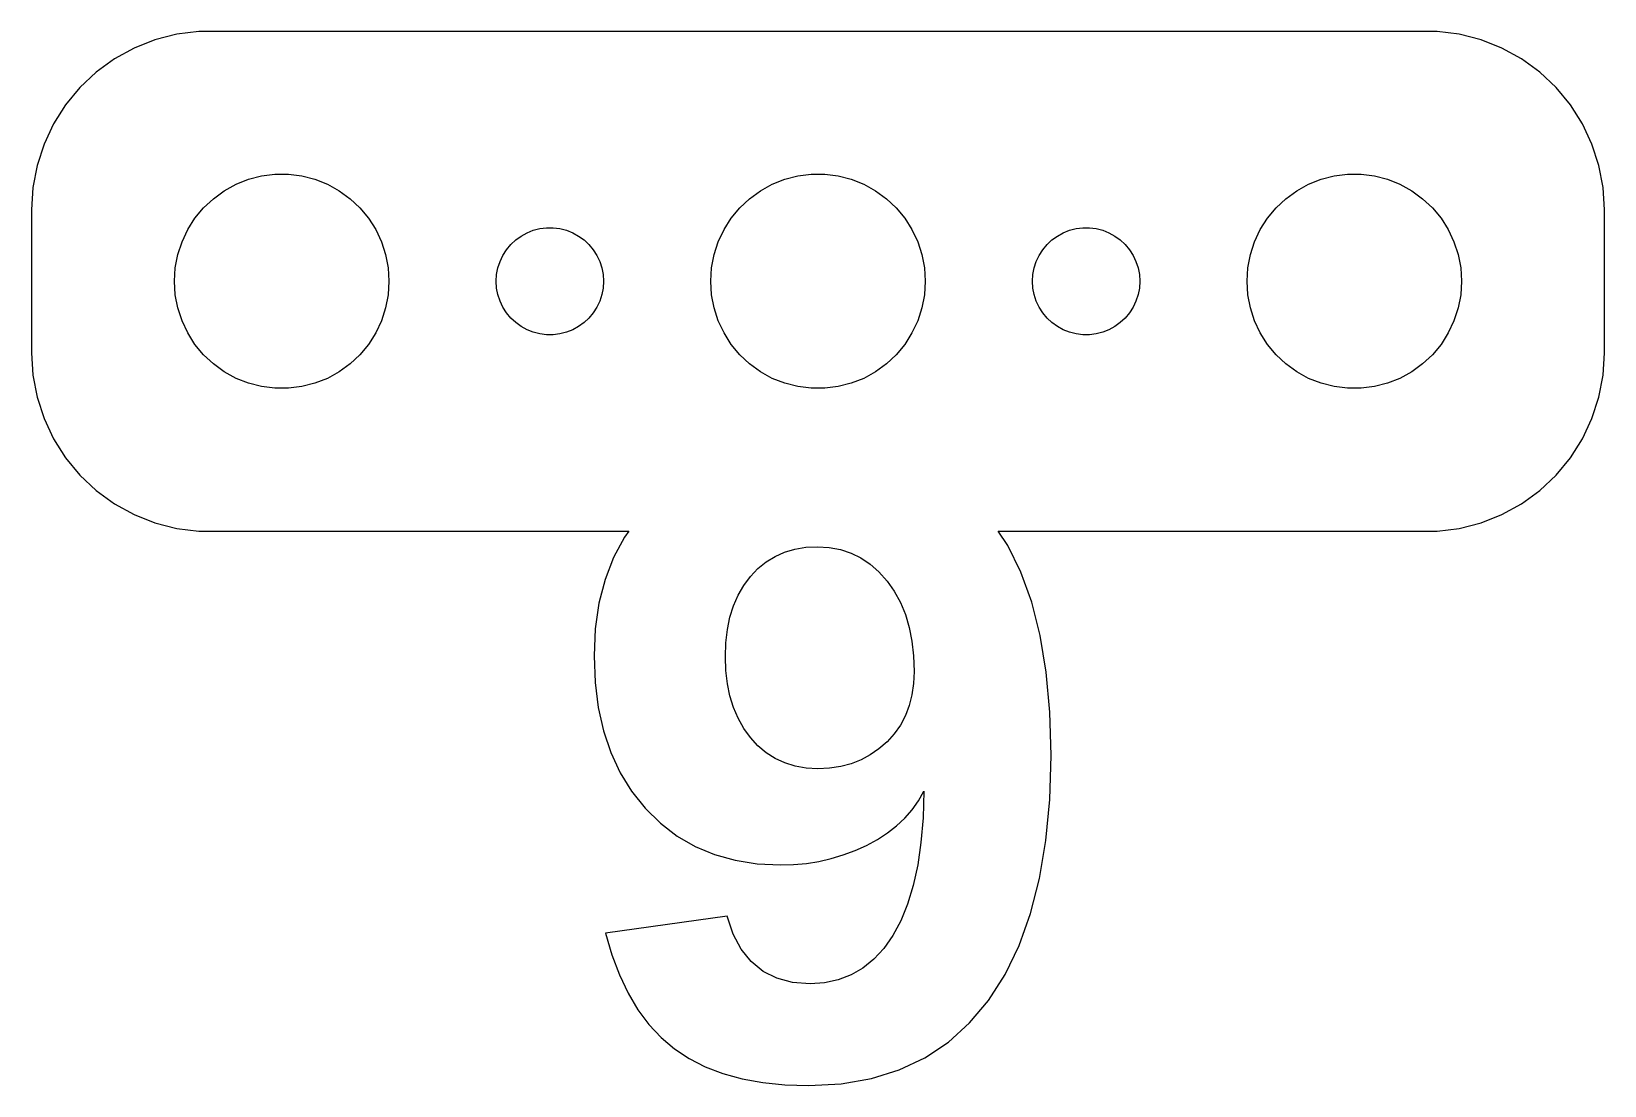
# Model space of a CAD drawing. Header units: metres. Extents: x -22 to 22, y -22.5 to 7.
import ezdxf

# ---------------------------------------------------------------- set-up
doc = ezdxf.new("R2010")
doc.units = ezdxf.units.M

msp = doc.modelspace()

# ---------------------------------------------------------------- linework, layer by layer
for p, q in [((-18.5451, 6.75528), (-19.1289, 6.52412)), ((-17.9369, 6.91142), (-18.5451, 6.75528)), ((-17.3139, 6.99013), (-17.9369, 6.91142)), ((17.3139, 6.99013), (-17.3139, 6.99013)), ((17.9369, 6.91142), (17.3139, 6.99013)), ((18.5451, 6.75528), (17.9369, 6.91142)), ((19.1289, 6.52412), (18.5451, 6.75528)), ((-19.6791, 6.22163), (-20.1871, 5.85255)), ((-19.1289, 6.52412), (-19.6791, 6.22163)), ((19.6791, 6.22163), (19.1289, 6.52412)), ((20.1871, 5.85255), (19.6791, 6.22163)), ((-20.1871, 5.85255), (-20.6448, 5.42273)), ((20.6448, 5.42273), (20.1871, 5.85255)), ((-20.6448, 5.42273), (-21.0451, 4.93892)), ((21.0451, 4.93892), (20.6448, 5.42273)), ((-21.0451, 4.93892), (-21.3815, 4.40877)), ((21.3815, 4.40877), (21.0451, 4.93892)), ((-21.3815, 4.40877), (-21.6489, 3.84062)), ((21.6489, 3.84062), (21.3815, 4.40877)), ((-21.6489, 3.84062), (-21.8429, 3.24344)), ((21.8429, 3.24344), (21.6489, 3.84062)), ((-21.8429, 3.24344), (-21.9606, 2.62666)), ((21.9606, 2.62666), (21.8429, 3.24344)), ((-16.6075, 2.53297), (-16.2773, 2.71448)), ((-16.2773, 2.71448), (-15.927, 2.85316)), ((-15.927, 2.85316), (-15.5621, 2.94685)), ((-15.5621, 2.94685), (-15.1884, 2.99408)), ((-15.1884, 2.99408), (-14.8116, 2.99408)), ((-14.8116, 2.99408), (-14.4379, 2.94685)), ((-14.4379, 2.94685), (-14.0729, 2.85316)), ((-14.0729, 2.85316), (-13.7227, 2.71448)), ((-13.7227, 2.71448), (-13.3925, 2.53297)), ((-1.60747, 2.53297), (-1.27733, 2.71448)), ((-1.27733, 2.71448), (-0.927048, 2.85316)), ((-0.927048, 2.85316), (-0.562134, 2.94685)), ((-0.562134, 2.94685), (-0.18837, 2.99408)), ((-0.18837, 2.99408), (0.18837, 2.99408)), ((0.18837, 2.99408), (0.562134, 2.94685)), ((0.562134, 2.94685), (0.927048, 2.85316)), ((0.927048, 2.85316), (1.27733, 2.71448)), ((1.27733, 2.71448), (1.60747, 2.53297)), ((13.3925, 2.53297), (13.7227, 2.71448)), ((13.7227, 2.71448), (14.0729, 2.85316)), ((14.0729, 2.85316), (14.4379, 2.94685)), ((14.4379, 2.94685), (14.8116, 2.99408)), ((14.8116, 2.99408), (15.1884, 2.99408)), ((15.1884, 2.99408), (15.5621, 2.94685)), ((15.5621, 2.94685), (15.927, 2.85316)), ((15.927, 2.85316), (16.2773, 2.71448)), ((16.2773, 2.71448), (16.6075, 2.53297)), ((-21.9606, 2.62666), (-22, 2)), ((-17.1869, 2.05363), (-16.9123, 2.31154)), ((-16.9123, 2.31154), (-16.6075, 2.53297)), ((-13.3925, 2.53297), (-13.0877, 2.31154)), ((-13.0877, 2.31154), (-12.8131, 2.05363)), ((-2.1869, 2.05363), (-1.91226, 2.31154)), ((-1.91226, 2.31154), (-1.60747, 2.53297)), ((1.60747, 2.53297), (1.91226, 2.31154)), ((1.91226, 2.31154), (2.1869, 2.05363)), ((12.8131, 2.05363), (13.0877, 2.31154)), ((13.0877, 2.31154), (13.3925, 2.53297)), ((16.6075, 2.53297), (16.9123, 2.31154)), ((16.9123, 2.31154), (17.1869, 2.05363)), ((22, 2), (21.9606, 2.62666)), ((-22, 2), (-22, -2)), ((-17.6289, 1.44525), (-17.427, 1.76335)), ((-17.427, 1.76335), (-17.1869, 2.05363)), ((-12.8131, 2.05363), (-12.5729, 1.76335)), ((-12.5729, 1.76335), (-12.3711, 1.44525)), ((-2.62891, 1.44525), (-2.42705, 1.76335)), ((-2.42705, 1.76335), (-2.1869, 2.05363)), ((2.1869, 2.05363), (2.42705, 1.76335)), ((2.42705, 1.76335), (2.62891, 1.44525)), ((12.3711, 1.44525), (12.5729, 1.76335)), ((12.5729, 1.76335), (12.8131, 2.05363)), ((17.1869, 2.05363), (17.427, 1.76335)), ((17.427, 1.76335), (17.6289, 1.44525)), ((22, -2), (22, 2)), ((-17.7893, 1.10437), (-17.6289, 1.44525)), ((-12.3711, 1.44525), (-12.2107, 1.10437)), ((-8.30373, 1.26648), (-8.13866, 1.35724)), ((-8.13866, 1.35724), (-7.96352, 1.42657)), ((-7.96352, 1.42657), (-7.78107, 1.47342)), ((-7.78107, 1.47342), (-7.59418, 1.49704)), ((-7.59418, 1.49704), (-7.40581, 1.49704)), ((-7.40581, 1.49704), (-7.21892, 1.47342)), ((-7.21892, 1.47342), (-7.03647, 1.42657)), ((-7.03647, 1.42657), (-6.86133, 1.35724)), ((-6.86133, 1.35724), (-6.69626, 1.26648)), ((-2.78932, 1.10437), (-2.62891, 1.44525)), ((2.62891, 1.44525), (2.78932, 1.10437)), ((6.69626, 1.26648), (6.86133, 1.35724)), ((6.86133, 1.35724), (7.03647, 1.42657)), ((7.03647, 1.42657), (7.21892, 1.47342)), ((7.21892, 1.47342), (7.40581, 1.49704)), ((7.40581, 1.49704), (7.59418, 1.49704)), ((7.59418, 1.49704), (7.78107, 1.47342)), ((7.78107, 1.47342), (7.96352, 1.42657)), ((7.96352, 1.42657), (8.13866, 1.35724)), ((8.13866, 1.35724), (8.30373, 1.26648)), ((12.2107, 1.10437), (12.3711, 1.44525)), ((17.6289, 1.44525), (17.7893, 1.10437)), ((-17.9057, 0.746063), (-17.7893, 1.10437)), ((-12.2107, 1.10437), (-12.0942, 0.746063)), ((-8.81445, 0.722626), (-8.71352, 0.881668)), ((-8.71352, 0.881668), (-8.59344, 1.02681)), ((-8.59344, 1.02681), (-8.45613, 1.15576)), ((-8.45613, 1.15576), (-8.30373, 1.26648)), ((-6.69626, 1.26648), (-6.54385, 1.15576)), ((-6.54385, 1.15576), (-6.40654, 1.02681)), ((-6.40654, 1.02681), (-6.28647, 0.881668)), ((-6.28647, 0.881668), (-6.18553, 0.722626)), ((-2.90575, 0.746063), (-2.78932, 1.10437)), ((2.78932, 1.10437), (2.90575, 0.746063)), ((6.18553, 0.722626), (6.28647, 0.881668)), ((6.28647, 0.881668), (6.40654, 1.02681)), ((6.40654, 1.02681), (6.54385, 1.15576)), ((6.54385, 1.15576), (6.69626, 1.26648)), ((8.30373, 1.26648), (8.45613, 1.15576)), ((8.45613, 1.15576), (8.59344, 1.02681)), ((8.59344, 1.02681), (8.71352, 0.881668)), ((8.71352, 0.881668), (8.81445, 0.722626)), ((12.0942, 0.746063), (12.2107, 1.10437)), ((17.7893, 1.10437), (17.9057, 0.746063)), ((-17.9763, 0.375992), (-17.9057, 0.746063)), ((-12.0942, 0.746063), (-12.0237, 0.375992)), ((-8.95287, 0.373032), (-8.89465, 0.552185)), ((-8.89465, 0.552185), (-8.81445, 0.722626)), ((-6.18553, 0.722626), (-6.10533, 0.552185)), ((-6.10533, 0.552185), (-6.04712, 0.373032)), ((-2.97633, 0.375992), (-2.90575, 0.746063)), ((2.90575, 0.746063), (2.97633, 0.375992)), ((6.04712, 0.373032), (6.10533, 0.552185)), ((6.10533, 0.552185), (6.18553, 0.722626)), ((8.81445, 0.722626), (8.89465, 0.552185)), ((8.89465, 0.552185), (8.95287, 0.373032)), ((12.0237, 0.375992), (12.0942, 0.746063)), ((17.9057, 0.746063), (17.9763, 0.375992)), ((-18, 0), (-17.9763, 0.375992)), ((-17.9763, -0.375992), (-18, 0)), ((-12.0237, 0.375992), (-12, 0)), ((-12, 0), (-12.0237, -0.375992)), ((-9, 0), (-8.98816, 0.187988)), ((-8.98816, -0.187988), (-9, 0)), ((-8.98816, 0.187988), (-8.95287, 0.373032)), ((-6.04712, 0.373032), (-6.01183, 0.187988)), ((-6.01183, 0.187988), (-6, 0)), ((-6, 0), (-6.01183, -0.187988)), ((-3, 0), (-2.97633, 0.375992)), ((-2.97633, -0.375992), (-3, 0)), ((2.97633, 0.375992), (3, 0)), ((3, 0), (2.97633, -0.375992)), ((6, 0), (6.01183, 0.187988)), ((6.01183, -0.187988), (6, 0)), ((6.01183, 0.187988), (6.04712, 0.373032)), ((8.95287, 0.373032), (8.98816, 0.187988)), ((8.98816, 0.187988), (9, 0)), ((9, 0), (8.98816, -0.187988)), ((12, 0), (12.0237, 0.375992)), ((12.0237, -0.375992), (12, 0)), ((17.9763, 0.375992), (18, 0)), ((18, 0), (17.9763, -0.375992)), ((-17.9057, -0.746063), (-17.9763, -0.375992)), ((-12.0237, -0.375992), (-12.0942, -0.746063)), ((-8.95287, -0.373032), (-8.98816, -0.187988)), ((-8.89465, -0.552185), (-8.95287, -0.373032)), ((-6.04712, -0.373032), (-6.10533, -0.552185)), ((-6.01183, -0.187988), (-6.04712, -0.373032)), ((-2.90575, -0.746063), (-2.97633, -0.375992)), ((2.97633, -0.375992), (2.90575, -0.746063)), ((6.04712, -0.373032), (6.01183, -0.187988)), ((6.10533, -0.552185), (6.04712, -0.373032)), ((8.95287, -0.373032), (8.89465, -0.552185)), ((8.98816, -0.187988), (8.95287, -0.373032)), ((12.0942, -0.746063), (12.0237, -0.375992)), ((17.9763, -0.375992), (17.9057, -0.746063)), ((-17.7893, -1.10437), (-17.9057, -0.746063)), ((-12.0942, -0.746063), (-12.2107, -1.10437)), ((-8.81445, -0.722626), (-8.89465, -0.552185)), ((-8.71352, -0.881668), (-8.81445, -0.722626)), ((-6.18553, -0.722626), (-6.28647, -0.881668)), ((-6.10533, -0.552185), (-6.18553, -0.722626)), ((-2.78932, -1.10437), (-2.90575, -0.746063)), ((2.90575, -0.746063), (2.78932, -1.10437)), ((6.18553, -0.722626), (6.10533, -0.552185)), ((6.28647, -0.881668), (6.18553, -0.722626)), ((8.81445, -0.722626), (8.71352, -0.881668)), ((8.89465, -0.552185), (8.81445, -0.722626)), ((12.2107, -1.10437), (12.0942, -0.746063)), ((17.9057, -0.746063), (17.7893, -1.10437)), ((-17.6289, -1.44525), (-17.7893, -1.10437)), ((-12.2107, -1.10437), (-12.3711, -1.44525)), ((-8.59344, -1.02681), (-8.71352, -0.881668)), ((-8.45613, -1.15576), (-8.59344, -1.02681)), ((-8.30373, -1.26648), (-8.45613, -1.15576)), ((-8.13866, -1.35724), (-8.30373, -1.26648)), ((-6.69626, -1.26648), (-6.86133, -1.35724)), ((-6.54385, -1.15576), (-6.69626, -1.26648)), ((-6.40654, -1.02681), (-6.54385, -1.15576)), ((-6.28647, -0.881668), (-6.40654, -1.02681)), ((-2.62891, -1.44525), (-2.78932, -1.10437)), ((2.78932, -1.10437), (2.62891, -1.44525)), ((6.40654, -1.02681), (6.28647, -0.881668)), ((6.54385, -1.15576), (6.40654, -1.02681)), ((6.69626, -1.26648), (6.54385, -1.15576)), ((6.86133, -1.35724), (6.69626, -1.26648)), ((8.30373, -1.26648), (8.13866, -1.35724)), ((8.45613, -1.15576), (8.30373, -1.26648)), ((8.59344, -1.02681), (8.45613, -1.15576)), ((8.71352, -0.881668), (8.59344, -1.02681)), ((12.3711, -1.44525), (12.2107, -1.10437)), ((17.7893, -1.10437), (17.6289, -1.44525)), ((-17.427, -1.76335), (-17.6289, -1.44525)), ((-12.3711, -1.44525), (-12.5729, -1.76335)), ((-7.96352, -1.42657), (-8.13866, -1.35724)), ((-7.78107, -1.47342), (-7.96352, -1.42657)), ((-7.59418, -1.49704), (-7.78107, -1.47342)), ((-7.40581, -1.49704), (-7.59418, -1.49704)), ((-7.21892, -1.47342), (-7.40581, -1.49704)), ((-7.03647, -1.42657), (-7.21892, -1.47342)), ((-6.86133, -1.35724), (-7.03647, -1.42657)), ((-2.42705, -1.76335), (-2.62891, -1.44525)), ((2.62891, -1.44525), (2.42705, -1.76335)), ((7.03647, -1.42657), (6.86133, -1.35724)), ((7.21892, -1.47342), (7.03647, -1.42657)), ((7.40581, -1.49704), (7.21892, -1.47342)), ((7.59418, -1.49704), (7.40581, -1.49704)), ((7.78107, -1.47342), (7.59418, -1.49704)), ((7.96352, -1.42657), (7.78107, -1.47342)), ((8.13866, -1.35724), (7.96352, -1.42657)), ((12.5729, -1.76335), (12.3711, -1.44525)), ((17.6289, -1.44525), (17.427, -1.76335)), ((-22, -2), (-21.9606, -2.62666)), ((-17.1869, -2.05363), (-17.427, -1.76335)), ((-16.9123, -2.31154), (-17.1869, -2.05363)), ((-12.8131, -2.05363), (-13.0877, -2.31154)), ((-12.5729, -1.76335), (-12.8131, -2.05363)), ((-2.1869, -2.05363), (-2.42705, -1.76335)), ((-1.91226, -2.31154), (-2.1869, -2.05363)), ((2.1869, -2.05363), (1.91226, -2.31154)), ((2.42705, -1.76335), (2.1869, -2.05363)), ((12.8131, -2.05363), (12.5729, -1.76335)), ((13.0877, -2.31154), (12.8131, -2.05363)), ((17.1869, -2.05363), (16.9123, -2.31154)), ((17.427, -1.76335), (17.1869, -2.05363)), ((21.9606, -2.62666), (22, -2)), ((-21.9606, -2.62666), (-21.8429, -3.24344)), ((-16.6075, -2.53297), (-16.9123, -2.31154)), ((-16.2773, -2.71448), (-16.6075, -2.53297)), ((-13.3925, -2.53297), (-13.7227, -2.71448)), ((-13.0877, -2.31154), (-13.3925, -2.53297)), ((-1.60747, -2.53297), (-1.91226, -2.31154)), ((-1.27733, -2.71448), (-1.60747, -2.53297)), ((1.60747, -2.53297), (1.27733, -2.71448)), ((1.91226, -2.31154), (1.60747, -2.53297)), ((13.3925, -2.53297), (13.0877, -2.31154)), ((13.7227, -2.71448), (13.3925, -2.53297)), ((16.6075, -2.53297), (16.2773, -2.71448)), ((16.9123, -2.31154), (16.6075, -2.53297)), ((21.8429, -3.24344), (21.9606, -2.62666)), ((-15.927, -2.85316), (-16.2773, -2.71448)), ((-15.5621, -2.94685), (-15.927, -2.85316)), ((-15.1884, -2.99408), (-15.5621, -2.94685)), ((-14.8116, -2.99408), (-15.1884, -2.99408)), ((-14.4379, -2.94685), (-14.8116, -2.99408)), ((-14.0729, -2.85316), (-14.4379, -2.94685)), ((-13.7227, -2.71448), (-14.0729, -2.85316)), ((-0.927048, -2.85316), (-1.27733, -2.71448)), ((-0.562134, -2.94685), (-0.927048, -2.85316)), ((-0.18837, -2.99408), (-0.562134, -2.94685)), ((0.18837, -2.99408), (-0.18837, -2.99408)), ((0.562134, -2.94685), (0.18837, -2.99408)), ((0.927048, -2.85316), (0.562134, -2.94685)), ((1.27733, -2.71448), (0.927048, -2.85316)), ((14.0729, -2.85316), (13.7227, -2.71448)), ((14.4379, -2.94685), (14.0729, -2.85316)), ((14.8116, -2.99408), (14.4379, -2.94685)), ((15.1884, -2.99408), (14.8116, -2.99408)), ((15.5621, -2.94685), (15.1884, -2.99408)), ((15.927, -2.85316), (15.5621, -2.94685)), ((16.2773, -2.71448), (15.927, -2.85316)), ((-21.8429, -3.24344), (-21.6489, -3.84062)), ((21.6489, -3.84062), (21.8429, -3.24344)), ((-21.6489, -3.84062), (-21.3815, -4.40877)), ((21.3815, -4.40877), (21.6489, -3.84062)), ((-21.3815, -4.40877), (-21.0451, -4.93892)), ((21.0451, -4.93892), (21.3815, -4.40877)), ((-21.0451, -4.93892), (-20.6448, -5.42273)), ((20.6448, -5.42273), (21.0451, -4.93892)), ((-20.6448, -5.42273), (-20.1871, -5.85255)), ((20.1871, -5.85255), (20.6448, -5.42273)), ((-20.1871, -5.85255), (-19.6791, -6.22163)), ((19.6791, -6.22163), (20.1871, -5.85255)), ((-19.6791, -6.22163), (-19.1289, -6.52412)), ((-19.1289, -6.52412), (-18.5451, -6.75528)), ((18.5451, -6.75528), (19.1289, -6.52412)), ((19.1289, -6.52412), (19.6791, -6.22163)), ((-18.5451, -6.75528), (-17.9369, -6.91142)), ((-17.9369, -6.91142), (-17.3139, -6.99013)), ((-17.3139, -6.99013), (-5.28873, -6.99013)), ((-5.28873, -6.99013), (-5.40898, -7.15672)), ((5.30614, -7.38686), (5.04196, -6.99013)), ((5.04196, -6.99013), (17.3139, -6.99013)), ((17.3139, -6.99013), (17.9369, -6.91142)), ((17.9369, -6.91142), (18.5451, -6.75528)), ((-5.40898, -7.15672), (-5.7166, -7.72546)), ((-0.646179, -7.49338), (-0.339981, -7.44249)), ((-0.339981, -7.44249), (-0.014587, -7.42554)), ((-0.014587, -7.42554), (0.315369, -7.44511)), ((0.315369, -7.44511), (0.627975, -7.50389)), ((5.67636, -8.136), (5.30614, -7.38686)), ((-5.7166, -7.72546), (-5.95587, -8.34207)), ((-1.67908, -8.0361), (-1.44965, -7.84955)), ((-1.44965, -7.84955), (-1.20102, -7.6969)), ((-1.20102, -7.6969), (-0.933197, -7.57817)), ((-0.933197, -7.57817), (-0.646179, -7.49338)), ((0.627975, -7.50389), (0.923248, -7.60184)), ((0.923248, -7.60184), (1.20116, -7.73897)), ((1.20116, -7.73897), (1.46173, -7.91527)), ((1.46173, -7.91527), (1.70494, -8.13075)), ((-5.95587, -8.34207), (-6.12677, -9.00653)), ((-2.07562, -8.50595), (-1.88931, -8.25659)), ((-1.88931, -8.25659), (-1.67908, -8.0361)), ((1.70494, -8.13075), (1.93082, -8.38541)), ((5.97928, -8.97717), (5.67636, -8.136)), ((-2.36224, -9.07649), (-2.23326, -8.77925)), ((-2.23326, -8.77925), (-2.07562, -8.50595)), ((1.93082, -8.38541), (2.13249, -8.67215)), ((2.13249, -8.67215), (2.30315, -8.98387)), ((-6.12677, -9.00653), (-6.22931, -9.71884)), ((-2.46257, -9.39767), (-2.36224, -9.07649)), ((2.30315, -8.98387), (2.44278, -9.32057)), ((6.21487, -9.91037), (5.97928, -8.97717)), ((-2.53423, -9.7428), (-2.46257, -9.39767)), ((2.44278, -9.32057), (2.55138, -9.68225)), ((-6.22931, -9.71884), (-6.26349, -10.479)), ((-2.59155, -10.5049), (-2.57722, -10.1119)), ((-2.57722, -10.1119), (-2.53423, -9.7428)), ((2.55138, -9.68225), (2.62895, -10.0689)), ((2.62895, -10.0689), (2.67549, -10.4805)), ((6.38316, -10.9356), (6.21487, -9.91037)), ((-6.26349, -10.479), (-6.2343, -11.2224)), ((-2.57722, -10.8918), (-2.59155, -10.5049)), ((2.67549, -10.4805), (2.69101, -10.9172)), ((-2.53423, -11.2574), (-2.57722, -10.8918)), ((2.69101, -10.9172), (2.67549, -11.2538)), ((6.48413, -12.0529), (6.38316, -10.9356)), ((-6.2343, -11.2224), (-6.14674, -11.921)), ((-2.46257, -11.6018), (-2.53423, -11.2574)), ((2.67549, -11.2538), (2.62895, -11.5719)), ((-2.36224, -11.9248), (-2.46257, -11.6018)), ((2.55138, -11.8712), (2.44278, -12.1519)), ((2.62895, -11.5719), (2.55138, -11.8712)), ((-6.14674, -11.921), (-6.00081, -12.575)), ((-2.23326, -12.2265), (-2.36224, -11.9248)), ((-2.07562, -12.5069), (-2.23326, -12.2265)), ((2.44278, -12.1519), (2.30315, -12.4139)), ((6.51779, -13.2621), (6.48413, -12.0529)), ((-6.00081, -12.575), (-5.79651, -13.1842)), ((-1.88931, -12.7661), (-2.07562, -12.5069)), ((2.13249, -12.6573), (1.93082, -12.882)), ((2.30315, -12.4139), (2.13249, -12.6573)), ((-5.79651, -13.1842), (-5.53383, -13.7488)), ((-1.6788, -12.9968), (-1.88931, -12.7661)), ((-1.44859, -13.192), (-1.6788, -12.9968)), ((-1.19864, -13.3517), (-1.44859, -13.192)), ((1.7052, -13.0819), (1.46278, -13.2511)), ((1.93082, -12.882), (1.7052, -13.0819)), ((-0.928986, -13.476), (-1.19864, -13.3517)), ((-0.639587, -13.5647), (-0.928986, -13.476)), ((-0.33049, -13.6179), (-0.639587, -13.5647)), ((-0.001663, -13.6357), (-0.33049, -13.6179)), ((0.32486, -13.6203), (-0.001663, -13.6357)), ((0.634567, -13.5742), (0.32486, -13.6203)), ((0.92746, -13.4972), (0.634567, -13.5742)), ((1.20354, -13.3896), (0.92746, -13.4972)), ((1.46278, -13.2511), (1.20354, -13.3896)), ((6.48216, -14.4969), (6.51779, -13.2621)), ((-5.53383, -13.7488), (-5.21278, -14.2686)), ((-5.21278, -14.2686), (-4.83336, -14.7438)), ((2.80896, -14.5346), (2.96156, -14.2671)), ((2.96156, -14.2671), (2.93753, -15.009)), ((6.37527, -15.6465), (6.48216, -14.4969)), ((-4.83336, -14.7438), (-4.40582, -15.1642)), ((2.42723, -15.0184), (2.63086, -14.7851)), ((2.63086, -14.7851), (2.80896, -14.5346)), ((-4.40582, -15.1642), (-3.9404, -15.52)), ((1.94344, -15.4339), (2.19809, -15.2347)), ((2.19809, -15.2347), (2.42723, -15.0184)), ((2.93753, -15.009), (2.88011, -15.6959)), ((-3.9404, -15.52), (-3.43713, -15.8111)), ((-3.43713, -15.8111), (-2.89598, -16.0375)), ((1.0356, -15.9263), (1.35759, -15.781)), ((1.35759, -15.781), (1.66327, -15.616)), ((1.66327, -15.616), (1.94344, -15.4339)), ((2.88011, -15.6959), (2.78928, -16.3279)), ((6.19711, -16.7109), (6.37527, -15.6465)), ((-2.89598, -16.0375), (-2.31697, -16.1992)), ((-2.31697, -16.1992), (-1.70009, -16.2962)), ((-0.323303, -16.2839), (0.027054, -16.228)), ((0.027054, -16.228), (0.370331, -16.1497)), ((0.370331, -16.1497), (0.706512, -16.0492)), ((0.706512, -16.0492), (1.0356, -15.9263)), ((-1.70009, -16.2962), (-1.04533, -16.3286)), ((-1.04533, -16.3286), (-0.680771, -16.3174)), ((-0.680771, -16.3174), (-0.323303, -16.2839)), ((2.78928, -16.3279), (2.66504, -16.905)), ((5.94771, -17.6902), (6.19711, -16.7109)), ((2.66504, -16.905), (2.5074, -17.4271)), ((2.5074, -17.4271), (2.31638, -17.8943)), ((-2.54005, -17.7587), (-5.94144, -18.2354)), ((-2.36966, -18.2612), (-2.54005, -17.7587)), ((2.31638, -17.8943), (2.09193, -18.3065)), ((5.62703, -18.5842), (5.94771, -17.6902)), ((-5.94144, -18.2354), (-5.76328, -18.8443)), ((-2.1456, -18.6864), (-2.36966, -18.2612)), ((2.09193, -18.3065), (1.83804, -18.6637)), ((-5.76328, -18.8443), (-5.55278, -19.4045)), ((-1.86792, -19.0343), (-2.1456, -18.6864)), ((1.83804, -18.6637), (1.55867, -18.9659)), ((5.23509, -19.393), (5.62703, -18.5842)), ((-1.53658, -19.3049), (-1.86792, -19.0343)), ((-1.15161, -19.4982), (-1.53658, -19.3049)), ((1.25378, -19.2132), (0.923401, -19.4055)), ((1.55867, -18.9659), (1.25378, -19.2132)), ((-5.55278, -19.4045), (-5.30995, -19.916)), ((-0.712982, -19.6141), (-1.15161, -19.4982)), ((-0.220734, -19.6528), (-0.712982, -19.6141)), ((0.186127, -19.6253), (-0.220734, -19.6528)), ((0.56752, -19.5429), (0.186127, -19.6253)), ((0.923401, -19.4055), (0.56752, -19.5429)), ((4.77188, -20.1166), (5.23509, -19.393)), ((-5.30995, -19.916), (-5.03477, -20.379)), ((4.24164, -20.7489), (4.77188, -20.1166)), ((-5.03477, -20.379), (-4.72726, -20.7932)), ((-4.72726, -20.7932), (-4.38741, -21.1589)), ((3.64854, -21.284), (4.24164, -20.7489)), ((-4.38741, -21.1589), (-4.01521, -21.4758)), ((-4.01521, -21.4758), (-3.6057, -21.7476)), ((2.99261, -21.7218), (3.64854, -21.284)), ((-3.6057, -21.7476), (-3.15382, -21.9775)), ((-3.15382, -21.9775), (-2.65964, -22.1657)), ((2.27385, -22.0623), (2.99261, -21.7218)), ((-2.65964, -22.1657), (-2.12309, -22.312)), ((-2.12309, -22.312), (-1.54424, -22.4165)), ((-1.54424, -22.4165), (-0.923035, -22.4792)), ((0.647781, -22.4515), (1.49223, -22.3056)), ((1.49223, -22.3056), (2.27385, -22.0623)), ((-0.923035, -22.4792), (-0.259491, -22.5001)), ((-0.259491, -22.5001), (0.647781, -22.4515))]:
    msp.add_line(p, q)

doc.saveas('drawing.dxf')
